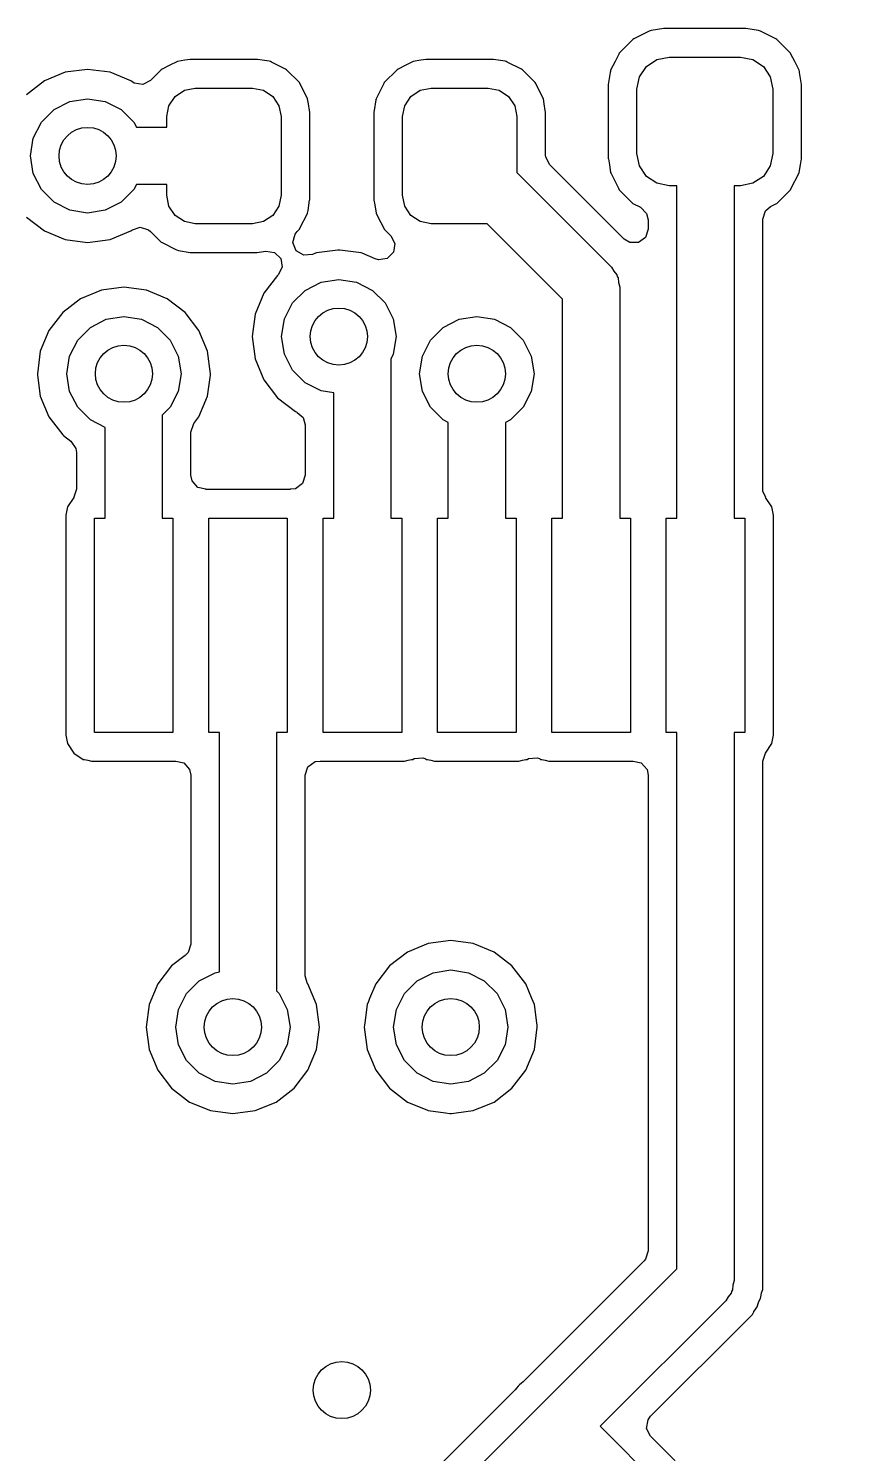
# Model space of a CAD drawing. Extents: x 3.91 to 7.47, y -4.88 to -2.92.
# Drawn here: x 5.8524 to 6.0824, y -3.505 to -3.1124 of the extents above; entities that cross this region are included whole.
import ezdxf

# ---------------------------------------------------------------- set-up
doc = ezdxf.new("R2010")
doc.units = 0
doc.header["$MEASUREMENT"] = 0
doc.layers.add('BLACK', color=7, linetype='CONTINUOUS')

msp = doc.modelspace()

# ---------------------------------------------------------------- linework, layer by layer
at = {"layer": 'BLACK', "linetype": 'CONTINUOUS'}
for p, q in [((6.02332, -3.11318), (6.01914, -3.11531)), ((6.02359, -3.11304), (6.02332, -3.11318)), ((6.02332, -3.11318), (6.02332, -3.11318)), ((6.02389, -3.11299), (6.02359, -3.11304)), ((6.02736, -3.11244), (6.02389, -3.11299)), ((6.02389, -3.11299), (6.02389, -3.11299)), ((6.02751, -3.11242), (6.02736, -3.11244)), ((6.02736, -3.11244), (6.02736, -3.11244)), ((6.04984, -3.11242), (6.02751, -3.11242)), ((6.04999, -3.11244), (6.04984, -3.11242)), ((6.05346, -3.11299), (6.04999, -3.11244)), ((6.04999, -3.11244), (6.04999, -3.11244)), ((6.05376, -3.11304), (6.05346, -3.11299)), ((6.05346, -3.11299), (6.05346, -3.11299)), ((6.05403, -3.11318), (6.05376, -3.11304)), ((6.05821, -3.11531), (6.05403, -3.11318)), ((6.05403, -3.11318), (6.05403, -3.11318)), ((6.01886, -3.11545), (6.01511, -3.1192)), ((6.01914, -3.11531), (6.01886, -3.11545)), ((6.01914, -3.11531), (6.01914, -3.11531)), ((6.05849, -3.11545), (6.05821, -3.11531)), ((6.05821, -3.11531), (6.05821, -3.11531)), ((6.06224, -3.1192), (6.05849, -3.11545)), ((5.89693, -3.12095), (5.89548, -3.12118)), ((5.89708, -3.12092), (5.89693, -3.12095)), ((5.89693, -3.12095), (5.89693, -3.12095)), ((5.9062, -3.12092), (5.89708, -3.12092)), ((5.91531, -3.12092), (5.9062, -3.12092)), ((5.91546, -3.12095), (5.91531, -3.12092)), ((5.9187, -3.12146), (5.91546, -3.12095)), ((5.91546, -3.12095), (5.91546, -3.12095)), ((5.96189, -3.12095), (5.96044, -3.12118)), ((5.96204, -3.12092), (5.96189, -3.12095)), ((5.96189, -3.12095), (5.96189, -3.12095)), ((5.97116, -3.12092), (5.96204, -3.12092)), ((5.98027, -3.12092), (5.97116, -3.12092)), ((5.98042, -3.12095), (5.98027, -3.12092)), ((5.98366, -3.12146), (5.98042, -3.12095)), ((5.98042, -3.12095), (5.98042, -3.12095)), ((6.01497, -3.11947), (6.01394, -3.12151)), ((6.01511, -3.1192), (6.01497, -3.11947)), ((6.01497, -3.11947), (6.01497, -3.11947)), ((6.02257, -3.12291), (6.02544, -3.12099)), ((6.02544, -3.12099), (6.02883, -3.12031)), ((6.02883, -3.12031), (6.04852, -3.12031)), ((6.04852, -3.12031), (6.05191, -3.12099)), ((6.05191, -3.12099), (6.05478, -3.12291)), ((6.06238, -3.11947), (6.06224, -3.1192)), ((6.06341, -3.12151), (6.06238, -3.11947)), ((6.06238, -3.11947), (6.06238, -3.11947)), ((5.8625, -3.12448), (5.85675, -3.12687)), ((5.86867, -3.12367), (5.8625, -3.12448)), ((5.87485, -3.12448), (5.86867, -3.12367)), ((5.8806, -3.12687), (5.87485, -3.12448)), ((5.88894, -3.12377), (5.88598, -3.12673)), ((5.88921, -3.12364), (5.88894, -3.12377)), ((5.89116, -3.12264), (5.88921, -3.12364)), ((5.88921, -3.12364), (5.88921, -3.12364)), ((5.89339, -3.12151), (5.89116, -3.12264)), ((5.89548, -3.12118), (5.89339, -3.12151)), ((5.919, -3.12151), (5.9187, -3.12146)), ((5.9187, -3.12146), (5.9187, -3.12146)), ((5.91927, -3.12165), (5.919, -3.12151)), ((5.92318, -3.12364), (5.91927, -3.12165)), ((5.91927, -3.12165), (5.91927, -3.12165)), ((5.92345, -3.12377), (5.92318, -3.12364)), ((5.92318, -3.12364), (5.92318, -3.12364)), ((5.92698, -3.12731), (5.92345, -3.12377)), ((5.9539, -3.12377), (5.95037, -3.12731)), ((5.95417, -3.12364), (5.9539, -3.12377)), ((5.95612, -3.12264), (5.95417, -3.12364)), ((5.95417, -3.12364), (5.95417, -3.12364)), ((5.95835, -3.12151), (5.95612, -3.12264)), ((5.96044, -3.12118), (5.95835, -3.12151)), ((5.98396, -3.12151), (5.98366, -3.12146)), ((5.98366, -3.12146), (5.98366, -3.12146)), ((5.98424, -3.12165), (5.98396, -3.12151)), ((5.98814, -3.12364), (5.98424, -3.12165)), ((5.98424, -3.12165), (5.98424, -3.12165)), ((5.98841, -3.12377), (5.98814, -3.12364)), ((5.98814, -3.12364), (5.98814, -3.12364)), ((5.99194, -3.12731), (5.98841, -3.12377)), ((6.0126, -3.12458), (6.01208, -3.12785)), ((6.01265, -3.12423), (6.0126, -3.12458)), ((6.0127, -3.12393), (6.01265, -3.12423)), ((6.01265, -3.12423), (6.01265, -3.12423)), ((6.01394, -3.12151), (6.0127, -3.12393)), ((6.02065, -3.12578), (6.02257, -3.12291)), ((6.05478, -3.12291), (6.0567, -3.12578)), ((6.06465, -3.12393), (6.06341, -3.12151)), ((6.0647, -3.12423), (6.06465, -3.12393)), ((6.06475, -3.12458), (6.0647, -3.12423)), ((6.0647, -3.12423), (6.0647, -3.12423)), ((6.06527, -3.12785), (6.06475, -3.12458)), ((5.85675, -3.12687), (5.85181, -3.13066)), ((5.8808, -3.12702), (5.8806, -3.12687)), ((5.88086, -3.12706), (5.8808, -3.12702)), ((5.8808, -3.12702), (5.8808, -3.12702)), ((5.88146, -3.12744), (5.88086, -3.12706)), ((5.88384, -3.12782), (5.88146, -3.12744)), ((5.88598, -3.12673), (5.88384, -3.12782)), ((5.89531, -3.12942), (5.89832, -3.12882)), ((5.89832, -3.12882), (5.91407, -3.12882)), ((5.91407, -3.12882), (5.91708, -3.12942)), ((5.92712, -3.12758), (5.92698, -3.12731)), ((5.92784, -3.12898), (5.92712, -3.12758)), ((5.92712, -3.12758), (5.92712, -3.12758)), ((5.95023, -3.12758), (5.94865, -3.13067)), ((5.95037, -3.12731), (5.95023, -3.12758)), ((5.95023, -3.12758), (5.95023, -3.12758)), ((5.96027, -3.12942), (5.96328, -3.12882)), ((5.96328, -3.12882), (5.97903, -3.12882)), ((5.97903, -3.12882), (5.98204, -3.12942)), ((5.99208, -3.12758), (5.99194, -3.12731)), ((5.9928, -3.12898), (5.99208, -3.12758)), ((5.99208, -3.12758), (5.99208, -3.12758)), ((6.01208, -3.12785), (6.01208, -3.14821)), ((6.01997, -3.12917), (6.02065, -3.12578)), ((6.0567, -3.12578), (6.05738, -3.12917)), ((6.06527, -3.14821), (6.06527, -3.12785)), ((5.85942, -3.13478), (5.86381, -3.13254)), ((5.86381, -3.13254), (5.86867, -3.13177)), ((5.86867, -3.13177), (5.87354, -3.13254)), ((5.87354, -3.13254), (5.87793, -3.13478)), ((5.89105, -3.13368), (5.89275, -3.13112)), ((5.89275, -3.13112), (5.89531, -3.12942)), ((5.91708, -3.12942), (5.91964, -3.13112)), ((5.91964, -3.13112), (5.92134, -3.13368)), ((5.92925, -3.13176), (5.92784, -3.12898)), ((5.92948, -3.13321), (5.92925, -3.13176)), ((5.94805, -3.13206), (5.94758, -3.13503)), ((5.9481, -3.13176), (5.94805, -3.13206)), ((5.94805, -3.13206), (5.94805, -3.13206)), ((5.94865, -3.13067), (5.9481, -3.13176)), ((5.95601, -3.13368), (5.95771, -3.13112)), ((5.95771, -3.13112), (5.96027, -3.12942)), ((5.98204, -3.12942), (5.9846, -3.13112)), ((5.9846, -3.13112), (5.9863, -3.13368)), ((5.99421, -3.13176), (5.9928, -3.12898)), ((5.99444, -3.13321), (5.99421, -3.13176)), ((6.01997, -3.14689), (6.01997, -3.12917)), ((6.05738, -3.12917), (6.05738, -3.14689)), ((5.85593, -3.13826), (5.85942, -3.13478)), ((5.87793, -3.13478), (5.88142, -3.13826)), ((5.89045, -3.13669), (5.89105, -3.13368)), ((5.89045, -3.13964), (5.89045, -3.13669)), ((5.92134, -3.13368), (5.92194, -3.13669)), ((5.92194, -3.13669), (5.92194, -3.15834)), ((5.92977, -3.13502), (5.92948, -3.13321)), ((5.92984, -3.13545), (5.92977, -3.13502)), ((5.92984, -3.15958), (5.92984, -3.13545)), ((5.94758, -3.13503), (5.94751, -3.13545)), ((5.94751, -3.13545), (5.94751, -3.15958)), ((5.95541, -3.13669), (5.95601, -3.13368)), ((5.95541, -3.15834), (5.95541, -3.13669)), ((5.9863, -3.13368), (5.9869, -3.13669)), ((5.9869, -3.13669), (5.9869, -3.15213)), ((5.99473, -3.13502), (5.99444, -3.13321)), ((5.9948, -3.13545), (5.99473, -3.13502)), ((5.9948, -3.1356), (5.9948, -3.13545)), ((5.9948, -3.14725), (5.9948, -3.1356)), ((5.8537, -3.14265), (5.85593, -3.13826)), ((5.88142, -3.13826), (5.88212, -3.13964)), ((5.88212, -3.13964), (5.89045, -3.13964)), ((5.85293, -3.14752), (5.8537, -3.14265)), ((5.8537, -3.15238), (5.85293, -3.14752)), ((5.99484, -3.14785), (5.9948, -3.14725)), ((5.99594, -3.15), (5.99484, -3.14785)), ((6.01208, -3.14821), (6.0121, -3.14836)), ((6.0121, -3.14836), (6.0121, -3.14836)), ((6.0121, -3.14836), (6.01236, -3.15)), ((6.02065, -3.15028), (6.01997, -3.14689)), ((6.05738, -3.14689), (6.0567, -3.15028)), ((6.06498, -3.15), (6.06525, -3.14836)), ((6.06525, -3.14836), (6.06527, -3.14821)), ((6.06525, -3.14836), (6.06525, -3.14836)), ((5.85593, -3.15677), (5.8537, -3.15238)), ((5.9869, -3.15213), (6.01291, -3.17814)), ((6.01641, -3.17047), (5.99594, -3.15)), ((6.01236, -3.15), (6.0127, -3.15213)), ((6.0127, -3.15213), (6.01284, -3.1524)), ((6.01284, -3.1524), (6.01284, -3.1524)), ((6.01284, -3.1524), (6.01489, -3.15642)), ((6.02257, -3.15315), (6.02065, -3.15028)), ((6.0567, -3.15028), (6.05478, -3.15315)), ((6.06246, -3.15642), (6.06451, -3.1524)), ((6.06451, -3.1524), (6.06465, -3.15213)), ((6.06451, -3.1524), (6.06451, -3.1524)), ((6.06465, -3.15213), (6.06498, -3.15)), ((5.88212, -3.15539), (5.88142, -3.15677)), ((5.89045, -3.15539), (5.88212, -3.15539)), ((5.89045, -3.15834), (5.89045, -3.15539)), ((6.02544, -3.15507), (6.02257, -3.15315)), ((6.02883, -3.15575), (6.02544, -3.15507)), ((6.03096, -3.15575), (6.02883, -3.15575)), ((6.03096, -3.24728), (6.03096, -3.15575)), ((6.04852, -3.15575), (6.04671, -3.15575)), ((6.04671, -3.15575), (6.04671, -3.24728)), ((6.05191, -3.15507), (6.04852, -3.15575)), ((6.05478, -3.15315), (6.05191, -3.15507)), ((5.85942, -3.16026), (5.85593, -3.15677)), ((5.86381, -3.16249), (5.85942, -3.16026)), ((5.87793, -3.16026), (5.87354, -3.16249)), ((5.88142, -3.15677), (5.87793, -3.16026)), ((5.89105, -3.16136), (5.89045, -3.15834)), ((5.92194, -3.15834), (5.92134, -3.16136)), ((5.92937, -3.16256), (5.92981, -3.15974)), ((5.92981, -3.15974), (5.92984, -3.15958)), ((5.92981, -3.15974), (5.92981, -3.15974)), ((5.94751, -3.15958), (5.94754, -3.15974)), ((5.94754, -3.15974), (5.94754, -3.15974)), ((5.94754, -3.15974), (5.94774, -3.161)), ((5.95601, -3.16136), (5.95541, -3.15834)), ((6.01489, -3.15642), (6.01511, -3.15686)), ((6.01511, -3.15686), (6.01886, -3.16061)), ((6.05849, -3.16061), (6.06224, -3.15686)), ((6.06224, -3.15686), (6.06246, -3.15642)), ((5.86867, -3.16326), (5.86381, -3.16249)), ((5.87354, -3.16249), (5.86867, -3.16326)), ((5.89275, -3.16391), (5.89105, -3.16136)), ((5.89531, -3.16562), (5.89275, -3.16391)), ((5.91964, -3.16391), (5.91708, -3.16562)), ((5.92134, -3.16136), (5.91964, -3.16391)), ((5.92722, -3.16726), (5.92911, -3.16355)), ((5.92911, -3.16355), (5.92925, -3.16328)), ((5.92911, -3.16355), (5.92911, -3.16355)), ((5.92925, -3.16328), (5.92937, -3.16256)), ((5.94774, -3.161), (5.9481, -3.16328)), ((5.9481, -3.16328), (5.94871, -3.16448)), ((5.95771, -3.16391), (5.95601, -3.16136)), ((5.96027, -3.16562), (5.95771, -3.16391)), ((6.01886, -3.16061), (6.02094, -3.16166)), ((6.02094, -3.16166), (6.02264, -3.16337)), ((6.02264, -3.16337), (6.02306, -3.16514)), ((6.0546, -3.16498), (6.05534, -3.16269)), ((6.05534, -3.16269), (6.05673, -3.1615)), ((6.05673, -3.1615), (6.05821, -3.16075)), ((6.05821, -3.16075), (6.05849, -3.16061)), ((6.05821, -3.16075), (6.05821, -3.16075)), ((5.85181, -3.16438), (5.85675, -3.16817)), ((5.8806, -3.16817), (5.8808, -3.16801)), ((5.8808, -3.16801), (5.88086, -3.16797)), ((5.8808, -3.16801), (5.8808, -3.16801)), ((5.88086, -3.16797), (5.8809, -3.16795)), ((5.8809, -3.16795), (5.88102, -3.16788)), ((5.88102, -3.16788), (5.88103, -3.16791)), ((5.88103, -3.16791), (5.88313, -3.16717)), ((5.88313, -3.16717), (5.88544, -3.16785)), ((5.88544, -3.16785), (5.88598, -3.16831)), ((5.89832, -3.16622), (5.89531, -3.16562)), ((5.91407, -3.16622), (5.89832, -3.16622)), ((5.91708, -3.16562), (5.91407, -3.16622)), ((5.92635, -3.16836), (5.92698, -3.16773)), ((5.92698, -3.16773), (5.92722, -3.16726)), ((5.94871, -3.16448), (5.95013, -3.16726)), ((5.95013, -3.16726), (5.95037, -3.16773)), ((5.95037, -3.16773), (5.95215, -3.16951)), ((5.96328, -3.16622), (5.96027, -3.16562)), ((5.97872, -3.16622), (5.96328, -3.16622)), ((5.99946, -3.18696), (5.97872, -3.16622)), ((6.02306, -3.16772), (6.02232, -3.17001)), ((6.02306, -3.16514), (6.02306, -3.16772)), ((6.0546, -3.23933), (6.0546, -3.16498)), ((5.85675, -3.16817), (5.8625, -3.17055)), ((5.8625, -3.17055), (5.86867, -3.17136)), ((5.86867, -3.17136), (5.87485, -3.17055)), ((5.87485, -3.17055), (5.8806, -3.16817)), ((5.88598, -3.16831), (5.88894, -3.17126)), ((5.88894, -3.17126), (5.88921, -3.1714)), ((5.88921, -3.1714), (5.88921, -3.1714)), ((5.88921, -3.1714), (5.893, -3.17333)), ((5.92522, -3.17142), (5.92579, -3.16908)), ((5.92615, -3.17364), (5.92522, -3.17142)), ((5.92579, -3.16908), (5.92635, -3.16836)), ((5.95215, -3.16951), (5.95324, -3.17166)), ((5.95324, -3.17166), (5.95287, -3.17404)), ((6.01796, -3.17142), (6.01641, -3.17047)), ((6.02037, -3.17142), (6.01796, -3.17142)), ((6.02232, -3.17001), (6.02037, -3.17142)), ((5.893, -3.17333), (5.89339, -3.17353)), ((5.89339, -3.17353), (5.89369, -3.17357)), ((5.89369, -3.17357), (5.89369, -3.17357)), ((5.89369, -3.17357), (5.89693, -3.17409)), ((5.89693, -3.17409), (5.89693, -3.17409)), ((5.89693, -3.17409), (5.89708, -3.17411)), ((5.89708, -3.17411), (5.90619, -3.17411)), ((5.90619, -3.17411), (5.91531, -3.17411)), ((5.91531, -3.17411), (5.91592, -3.17401)), ((5.91592, -3.17401), (5.91779, -3.17372)), ((5.91779, -3.17372), (5.92017, -3.17409)), ((5.92017, -3.17409), (5.92187, -3.1758)), ((5.92187, -3.1758), (5.92225, -3.17818)), ((5.9282, -3.1749), (5.92615, -3.17364)), ((5.9306, -3.17471), (5.9282, -3.1749)), ((5.93145, -3.17436), (5.9306, -3.17471)), ((5.93169, -3.17426), (5.93145, -3.17436)), ((5.93685, -3.17358), (5.93169, -3.17426)), ((5.93761, -3.17349), (5.93685, -3.17358)), ((5.93786, -3.17345), (5.93761, -3.17349)), ((5.93811, -3.17349), (5.93786, -3.17345)), ((5.93887, -3.17358), (5.93811, -3.17349)), ((5.94403, -3.17426), (5.93887, -3.17358)), ((5.94427, -3.17436), (5.94403, -3.17426)), ((5.9479, -3.17587), (5.94427, -3.17436)), ((5.94878, -3.17612), (5.9479, -3.17587)), ((5.95116, -3.17574), (5.94878, -3.17612)), ((5.95287, -3.17404), (5.95116, -3.17574)), ((5.92225, -3.17818), (5.92117, -3.18031)), ((6.01291, -3.17814), (6.01361, -3.17925)), ((6.01361, -3.17925), (6.01443, -3.18028)), ((5.87867, -3.18367), (5.8725, -3.18448)), ((5.88485, -3.18448), (5.87867, -3.18367)), ((5.921, -3.18044), (5.91721, -3.18537)), ((5.92117, -3.18031), (5.921, -3.18044)), ((5.9286, -3.18456), (5.93299, -3.18232)), ((5.93299, -3.18232), (5.93786, -3.18155)), ((5.93786, -3.18155), (5.94273, -3.18232)), ((5.94273, -3.18232), (5.94712, -3.18456)), ((6.01443, -3.18028), (6.01453, -3.18072)), ((6.01453, -3.18072), (6.01477, -3.18111)), ((6.01477, -3.18111), (6.01492, -3.18242)), ((6.01492, -3.18242), (6.01521, -3.1837)), ((6.01521, -3.1837), (6.01521, -3.24728)), ((5.86675, -3.18687), (5.86181, -3.19066)), ((5.8725, -3.18448), (5.86675, -3.18687)), ((5.8906, -3.18687), (5.88485, -3.18448)), ((5.89554, -3.19066), (5.8906, -3.18687)), ((5.91721, -3.18537), (5.91483, -3.19113)), ((5.92512, -3.18804), (5.9286, -3.18456)), ((5.94712, -3.18456), (5.9506, -3.18804)), ((5.99946, -3.24728), (5.99946, -3.18696)), ((5.86181, -3.19066), (5.85802, -3.19559)), ((5.89933, -3.19559), (5.89554, -3.19066)), ((5.91483, -3.19113), (5.91401, -3.1973)), ((5.92288, -3.19243), (5.92512, -3.18804)), ((5.9506, -3.18804), (5.95284, -3.19243)), ((5.85802, -3.19559), (5.85564, -3.20135)), ((5.86593, -3.19826), (5.86942, -3.19478)), ((5.86942, -3.19478), (5.87381, -3.19254)), ((5.87381, -3.19254), (5.87867, -3.19177)), ((5.87867, -3.19177), (5.88354, -3.19254)), ((5.88354, -3.19254), (5.88793, -3.19478)), ((5.88793, -3.19478), (5.89142, -3.19826)), ((5.90171, -3.20135), (5.89933, -3.19559)), ((5.92211, -3.1973), (5.92288, -3.19243)), ((5.95284, -3.19243), (5.95361, -3.1973)), ((5.96312, -3.19826), (5.9666, -3.19478)), ((5.9666, -3.19478), (5.97099, -3.19254)), ((5.97099, -3.19254), (5.97586, -3.19177)), ((5.97586, -3.19177), (5.98073, -3.19254)), ((5.98073, -3.19254), (5.98512, -3.19478)), ((5.98512, -3.19478), (5.9886, -3.19826)), ((5.8637, -3.20265), (5.86593, -3.19826)), ((5.89142, -3.19826), (5.89365, -3.20265)), ((5.91401, -3.1973), (5.91483, -3.20347)), ((5.92288, -3.20216), (5.92211, -3.1973)), ((5.95361, -3.1973), (5.95284, -3.20216)), ((5.96088, -3.20265), (5.96312, -3.19826)), ((5.9886, -3.19826), (5.99084, -3.20265)), ((5.85564, -3.20135), (5.85483, -3.20752)), ((5.86293, -3.20752), (5.8637, -3.20265)), ((5.89365, -3.20265), (5.89442, -3.20752)), ((5.90252, -3.20752), (5.90171, -3.20135)), ((5.91483, -3.20347), (5.91721, -3.20922)), ((5.92512, -3.20655), (5.92288, -3.20216)), ((5.95284, -3.20216), (5.95215, -3.2035)), ((5.96011, -3.20752), (5.96088, -3.20265)), ((5.99084, -3.20265), (5.99161, -3.20752)), ((5.9286, -3.21004), (5.92512, -3.20655)), ((5.95215, -3.2035), (5.95222, -3.20378)), ((5.95222, -3.20378), (5.95222, -3.24728)), ((5.85483, -3.20752), (5.85486, -3.20777)), ((5.85486, -3.20777), (5.85488, -3.20789)), ((5.85488, -3.20789), (5.85564, -3.21369)), ((5.8637, -3.21238), (5.86293, -3.20752)), ((5.89442, -3.20752), (5.89365, -3.21238)), ((5.90171, -3.21369), (5.90247, -3.20789)), ((5.90247, -3.20789), (5.90249, -3.20777)), ((5.90249, -3.20777), (5.90252, -3.20752)), ((5.91721, -3.20922), (5.921, -3.21416)), ((5.93299, -3.21227), (5.9286, -3.21004)), ((5.96088, -3.21238), (5.96011, -3.20752)), ((5.99161, -3.20752), (5.99084, -3.21238)), ((5.85564, -3.21369), (5.85802, -3.21944)), ((5.86593, -3.21677), (5.8637, -3.21238)), ((5.89365, -3.21238), (5.89142, -3.21677)), ((5.89933, -3.21944), (5.90171, -3.21369)), ((5.921, -3.21416), (5.92594, -3.21795)), ((5.93647, -3.21283), (5.93299, -3.21227)), ((5.93647, -3.24728), (5.93647, -3.21283)), ((5.96312, -3.21677), (5.96088, -3.21238)), ((5.99084, -3.21238), (5.9886, -3.21677)), ((5.86942, -3.22026), (5.86593, -3.21677)), ((5.89142, -3.21677), (5.88923, -3.21896)), ((5.88923, -3.21896), (5.88923, -3.24728)), ((5.92594, -3.21795), (5.92617, -3.21805)), ((5.92617, -3.21805), (5.92639, -3.21817)), ((5.92639, -3.21817), (5.92637, -3.21822)), ((5.92637, -3.21822), (5.928, -3.21961)), ((5.9666, -3.22026), (5.96312, -3.21677)), ((5.9886, -3.21677), (5.98512, -3.22026)), ((5.85802, -3.21944), (5.86181, -3.22438)), ((5.87348, -3.22233), (5.86942, -3.22026)), ((5.87348, -3.24728), (5.87348, -3.22233)), ((5.89712, -3.22364), (5.89793, -3.22127)), ((5.89793, -3.22127), (5.89933, -3.21944)), ((5.928, -3.21961), (5.92858, -3.22165)), ((5.92858, -3.22165), (5.92858, -3.23551)), ((5.96799, -3.22096), (5.9666, -3.22026)), ((5.96799, -3.24728), (5.96799, -3.22096)), ((5.98512, -3.22026), (5.98373, -3.22096)), ((5.98373, -3.22096), (5.98373, -3.24728)), ((5.86181, -3.22438), (5.86202, -3.22453)), ((5.86202, -3.22453), (5.86406, -3.2261)), ((5.86406, -3.2261), (5.86542, -3.22809)), ((5.89712, -3.23551), (5.89712, -3.22364)), ((5.86542, -3.22809), (5.86558, -3.22919)), ((5.86558, -3.22919), (5.86558, -3.23933)), ((5.89745, -3.23707), (5.89712, -3.23551)), ((5.89905, -3.23887), (5.89745, -3.23707)), ((5.92783, -3.2378), (5.92588, -3.23922)), ((5.92858, -3.23551), (5.92783, -3.2378)), ((5.86483, -3.24159), (5.86309, -3.2442)), ((5.86485, -3.24158), (5.86483, -3.24159)), ((5.86558, -3.23933), (5.86485, -3.24158)), ((5.90124, -3.23936), (5.89905, -3.23887)), ((5.90124, -3.23939), (5.90124, -3.23936)), ((5.92445, -3.23939), (5.90124, -3.23939)), ((5.92588, -3.23922), (5.92445, -3.23937)), ((5.92445, -3.23937), (5.92445, -3.23939)), ((6.05465, -3.23994), (6.0546, -3.23933)), ((6.05545, -3.24152), (6.05465, -3.23994)), ((6.05535, -3.24159), (6.05545, -3.24152)), ((6.05709, -3.2442), (6.05535, -3.24159)), ((5.86309, -3.2442), (5.86263, -3.2465)), ((5.86263, -3.2465), (5.86263, -3.30711)), ((6.05755, -3.2465), (6.05709, -3.2442)), ((6.05755, -3.30711), (6.05755, -3.2465)), ((5.87053, -3.30634), (5.87053, -3.24728)), ((5.87053, -3.24728), (5.87348, -3.24728)), ((5.88923, -3.24728), (5.89218, -3.24728)), ((5.89218, -3.24728), (5.89218, -3.30634)), ((5.90202, -3.30634), (5.90202, -3.24728)), ((5.90202, -3.24728), (5.92367, -3.24728)), ((5.92367, -3.24728), (5.92367, -3.30634)), ((5.93352, -3.30634), (5.93352, -3.24728)), ((5.93352, -3.24728), (5.93647, -3.24728)), ((5.95222, -3.24728), (5.95517, -3.24728)), ((5.95517, -3.24728), (5.95517, -3.30634)), ((5.96501, -3.30634), (5.96501, -3.24728)), ((5.96501, -3.24728), (5.96799, -3.24728)), ((5.98373, -3.24728), (5.98667, -3.24728)), ((5.98667, -3.24728), (5.98667, -3.30634)), ((5.99651, -3.30634), (5.99651, -3.24728)), ((5.99651, -3.24728), (5.99946, -3.24728)), ((6.01521, -3.24728), (6.01816, -3.24728)), ((6.01816, -3.24728), (6.01816, -3.30634)), ((6.02801, -3.30634), (6.02801, -3.24728)), ((6.02801, -3.24728), (6.03096, -3.24728)), ((6.04671, -3.24728), (6.04966, -3.24728)), ((6.04966, -3.24728), (6.04966, -3.30634)), ((5.86263, -3.30711), (5.86272, -3.30758)), ((5.86272, -3.30758), (5.86299, -3.3089)), ((5.86299, -3.3089), (5.86309, -3.30942)), ((5.86309, -3.30942), (5.86483, -3.31203)), ((5.89218, -3.30634), (5.87053, -3.30634)), ((5.90497, -3.30634), (5.90202, -3.30634)), ((5.90497, -3.37235), (5.90497, -3.30634)), ((5.92367, -3.30634), (5.92072, -3.30634)), ((5.92072, -3.30634), (5.92072, -3.37757)), ((5.95517, -3.30634), (5.93352, -3.30634)), ((5.98667, -3.30634), (5.96501, -3.30634)), ((6.01816, -3.30634), (5.99651, -3.30634)), ((6.03096, -3.30634), (6.02801, -3.30634)), ((6.03096, -3.4541), (6.03096, -3.30634)), ((6.04966, -3.30634), (6.04671, -3.30634)), ((6.04671, -3.30634), (6.04671, -3.45737)), ((6.05535, -3.31203), (6.05709, -3.30942)), ((6.05709, -3.30942), (6.0572, -3.3089)), ((6.0572, -3.3089), (6.05746, -3.30758)), ((6.05746, -3.30758), (6.05755, -3.30711)), ((5.86483, -3.31203), (5.86745, -3.31377)), ((5.9586, -3.31355), (5.961, -3.31336)), ((5.961, -3.31336), (5.96158, -3.31355)), ((5.9901, -3.31355), (5.9925, -3.31336)), ((5.9925, -3.31336), (5.99308, -3.31355)), ((6.0546, -3.31429), (6.05533, -3.31204)), ((6.05533, -3.31204), (6.05535, -3.31203)), ((5.86745, -3.31377), (5.86782, -3.31385)), ((5.86782, -3.31385), (5.86782, -3.31385)), ((5.86782, -3.31385), (5.86871, -3.31402)), ((5.86871, -3.31402), (5.86975, -3.31423)), ((5.86975, -3.31423), (5.89296, -3.31423)), ((5.89296, -3.31423), (5.89296, -3.31426)), ((5.89296, -3.31426), (5.89515, -3.31474)), ((5.89515, -3.31474), (5.89675, -3.31654)), ((5.89675, -3.31654), (5.89708, -3.3181)), ((5.92862, -3.3181), (5.92936, -3.31581)), ((5.92936, -3.31581), (5.93131, -3.3144)), ((5.93131, -3.3144), (5.93274, -3.31424)), ((5.93274, -3.31424), (5.93274, -3.31423)), ((5.93274, -3.31423), (5.95595, -3.31423)), ((5.95595, -3.31423), (5.95699, -3.31402)), ((5.95699, -3.31402), (5.95787, -3.31385)), ((5.95787, -3.31385), (5.95825, -3.31377)), ((5.95787, -3.31385), (5.95787, -3.31385)), ((5.95825, -3.31377), (5.95857, -3.31356)), ((5.95857, -3.31356), (5.9586, -3.31355)), ((5.96158, -3.31355), (5.96161, -3.31356)), ((5.96161, -3.31356), (5.96193, -3.31377)), ((5.96193, -3.31377), (5.96231, -3.31385)), ((5.96231, -3.31385), (5.96231, -3.31385)), ((5.96231, -3.31385), (5.9632, -3.31402)), ((5.9632, -3.31402), (5.96424, -3.31423)), ((5.96424, -3.31423), (5.98744, -3.31423)), ((5.98744, -3.31423), (5.98848, -3.31402)), ((5.98848, -3.31402), (5.98937, -3.31385)), ((5.98937, -3.31385), (5.98975, -3.31377)), ((5.98937, -3.31385), (5.98937, -3.31385)), ((5.98975, -3.31377), (5.99007, -3.31356)), ((5.99007, -3.31356), (5.9901, -3.31355)), ((5.99308, -3.31355), (5.99311, -3.31356)), ((5.99311, -3.31356), (5.99343, -3.31377)), ((5.99343, -3.31377), (5.99381, -3.31385)), ((5.99381, -3.31385), (5.99381, -3.31385)), ((5.99381, -3.31385), (5.99469, -3.31402)), ((5.99469, -3.31402), (5.99573, -3.31423)), ((5.99573, -3.31423), (6.01894, -3.31423)), ((6.01894, -3.31423), (6.01894, -3.31426)), ((6.01894, -3.31426), (6.02114, -3.31474)), ((6.02114, -3.31474), (6.02274, -3.31654)), ((6.02274, -3.31654), (6.02306, -3.3181)), ((6.0546, -3.45986), (6.0546, -3.31429)), ((5.89708, -3.3181), (5.89708, -3.36469)), ((5.92862, -3.37339), (5.92862, -3.3181)), ((6.02306, -3.3181), (6.02306, -3.44921)), ((5.96867, -3.36367), (5.9625, -3.36448)), ((5.97485, -3.36448), (5.96867, -3.36367)), ((5.89556, -3.36778), (5.89181, -3.37066)), ((5.89634, -3.36698), (5.89556, -3.36778)), ((5.89708, -3.36469), (5.89634, -3.36698)), ((5.95675, -3.36687), (5.95181, -3.37066)), ((5.9625, -3.36448), (5.95675, -3.36687)), ((5.9806, -3.36687), (5.97485, -3.36448)), ((5.98554, -3.37066), (5.9806, -3.36687)), ((5.89181, -3.37066), (5.88802, -3.37559)), ((5.95181, -3.37066), (5.94802, -3.37559)), ((5.96381, -3.37254), (5.96867, -3.37177)), ((5.96867, -3.37177), (5.97354, -3.37254)), ((5.98933, -3.37559), (5.98554, -3.37066)), ((5.88802, -3.37559), (5.88564, -3.38135)), ((5.89593, -3.37826), (5.89942, -3.37478)), ((5.89942, -3.37478), (5.90381, -3.37254)), ((5.90381, -3.37254), (5.90497, -3.37235)), ((5.92914, -3.37534), (5.92862, -3.37339)), ((5.92917, -3.37539), (5.92914, -3.37534)), ((5.92933, -3.37559), (5.92917, -3.37539)), ((5.93171, -3.38135), (5.92933, -3.37559)), ((5.94802, -3.37559), (5.94634, -3.37967)), ((5.95593, -3.37826), (5.95942, -3.37478)), ((5.95942, -3.37478), (5.96381, -3.37254)), ((5.97354, -3.37254), (5.97793, -3.37478)), ((5.97793, -3.37478), (5.98142, -3.37826)), ((5.99101, -3.37967), (5.98933, -3.37559)), ((5.8937, -3.38265), (5.89593, -3.37826)), ((5.92072, -3.37757), (5.92142, -3.37826)), ((5.92142, -3.37826), (5.92365, -3.38265)), ((5.94634, -3.37967), (5.94601, -3.38045)), ((5.9537, -3.38265), (5.95593, -3.37826)), ((5.98142, -3.37826), (5.98365, -3.38265)), ((5.99134, -3.38045), (5.99101, -3.37967)), ((5.88564, -3.38135), (5.88483, -3.38752)), ((5.89293, -3.38752), (5.8937, -3.38265)), ((5.92365, -3.38265), (5.92442, -3.38752)), ((5.93252, -3.38752), (5.93171, -3.38135)), ((5.94564, -3.38135), (5.94499, -3.38632)), ((5.94601, -3.38045), (5.94564, -3.38135)), ((5.95293, -3.38752), (5.9537, -3.38265)), ((5.98365, -3.38265), (5.98442, -3.38752)), ((5.99171, -3.38135), (5.99134, -3.38045)), ((5.99236, -3.38632), (5.99171, -3.38135)), ((5.88483, -3.38752), (5.88564, -3.39369)), ((5.8937, -3.39238), (5.89293, -3.38752)), ((5.92442, -3.38752), (5.92365, -3.39238)), ((5.93171, -3.39369), (5.93252, -3.38752)), ((5.93252, -3.38752), (5.93252, -3.38752)), ((5.94489, -3.38703), (5.94483, -3.38752)), ((5.94483, -3.38752), (5.94564, -3.39369)), ((5.94499, -3.38632), (5.94489, -3.38703)), ((5.9537, -3.39238), (5.95293, -3.38752)), ((5.98442, -3.38752), (5.98365, -3.39238)), ((5.99171, -3.39369), (5.99252, -3.38752)), ((5.99246, -3.38703), (5.99236, -3.38632)), ((5.99252, -3.38752), (5.99246, -3.38703)), ((5.88564, -3.39369), (5.88802, -3.39944)), ((5.89593, -3.39677), (5.8937, -3.39238)), ((5.92365, -3.39238), (5.92142, -3.39677)), ((5.92933, -3.39944), (5.93171, -3.39369)), ((5.94564, -3.39369), (5.94802, -3.39944)), ((5.95593, -3.39677), (5.9537, -3.39238)), ((5.98365, -3.39238), (5.98142, -3.39677)), ((5.98933, -3.39944), (5.99171, -3.39369)), ((5.88802, -3.39944), (5.89181, -3.40438)), ((5.89942, -3.40026), (5.89593, -3.39677)), ((5.92142, -3.39677), (5.91793, -3.40026)), ((5.92554, -3.40438), (5.92933, -3.39944)), ((5.94802, -3.39944), (5.95181, -3.40438)), ((5.95942, -3.40026), (5.95593, -3.39677)), ((5.98142, -3.39677), (5.97793, -3.40026)), ((5.98554, -3.40438), (5.98933, -3.39944)), ((5.90381, -3.40249), (5.89942, -3.40026)), ((5.90867, -3.40326), (5.90381, -3.40249)), ((5.91354, -3.40249), (5.90867, -3.40326)), ((5.91793, -3.40026), (5.91354, -3.40249)), ((5.96381, -3.40249), (5.95942, -3.40026)), ((5.96867, -3.40327), (5.96381, -3.40249)), ((5.97354, -3.40249), (5.96867, -3.40327)), ((5.97793, -3.40026), (5.97354, -3.40249)), ((5.89181, -3.40438), (5.89675, -3.40817)), ((5.9206, -3.40817), (5.92554, -3.40438)), ((5.95181, -3.40438), (5.95675, -3.40817)), ((5.9806, -3.40817), (5.98554, -3.40438)), ((5.89675, -3.40817), (5.9025, -3.41055)), ((5.9025, -3.41055), (5.90867, -3.41136)), ((5.90867, -3.41136), (5.91485, -3.41055)), ((5.91485, -3.41055), (5.9206, -3.40817)), ((5.95675, -3.40817), (5.96068, -3.4098)), ((5.96068, -3.4098), (5.96227, -3.41045)), ((5.96227, -3.41045), (5.9625, -3.41055)), ((5.9625, -3.41055), (5.96721, -3.41117)), ((5.96721, -3.41117), (5.96842, -3.41133)), ((5.96842, -3.41133), (5.96867, -3.41136)), ((5.96867, -3.41136), (5.96893, -3.41133)), ((5.96893, -3.41133), (5.97014, -3.41117)), ((5.97014, -3.41117), (5.97485, -3.41055)), ((5.97485, -3.41055), (5.97508, -3.41045)), ((5.97508, -3.41045), (5.97667, -3.4098)), ((5.97667, -3.4098), (5.9806, -3.40817)), ((6.02306, -3.44921), (6.02232, -3.4515)), ((6.02192, -3.45197), (5.98862, -3.48527)), ((5.99312, -3.49194), (6.03096, -3.4541)), ((6.02232, -3.4515), (6.02192, -3.45197)), ((6.04641, -3.45865), (6.04626, -3.45996)), ((6.04671, -3.45737), (6.04641, -3.45865)), ((6.0451, -3.46181), (6.0444, -3.46293)), ((6.04592, -3.46079), (6.0451, -3.46181)), ((6.04602, -3.46035), (6.04592, -3.46079)), ((6.04626, -3.45996), (6.04602, -3.46035)), ((6.05358, -3.46314), (6.05402, -3.46229)), ((6.05402, -3.46229), (6.05416, -3.46135)), ((6.05416, -3.46135), (6.05431, -3.46076)), ((6.05431, -3.46076), (6.0546, -3.45986)), ((6.0444, -3.46293), (6.00981, -3.49752)), ((6.05175, -3.46674), (6.05213, -3.46598)), ((6.05213, -3.46598), (6.05218, -3.4659)), ((6.05218, -3.4659), (6.0525, -3.46538)), ((6.0525, -3.46538), (6.05306, -3.46461)), ((6.05306, -3.46461), (6.05315, -3.46432)), ((6.05315, -3.46432), (6.05335, -3.4637)), ((6.05315, -3.46432), (6.05315, -3.46432)), ((6.05335, -3.4637), (6.05358, -3.46314)), ((6.02373, -3.49476), (6.05086, -3.46763)), ((6.05086, -3.46763), (6.05175, -3.46674)), ((6.05086, -3.46763), (6.05086, -3.46763)), ((5.98763, -3.48605), (5.98739, -3.48623)), ((5.98815, -3.48567), (5.98763, -3.48605)), ((5.98763, -3.48605), (5.98763, -3.48605)), ((5.98862, -3.48527), (5.98815, -3.48567)), ((5.98643, -3.48746), (5.95809, -3.5158)), ((5.98683, -3.487), (5.98643, -3.48746)), ((5.98721, -3.48648), (5.98683, -3.487)), ((5.98739, -3.48623), (5.98721, -3.48648)), ((5.98721, -3.48648), (5.98721, -3.48648)), ((5.96022, -3.52484), (5.99312, -3.49194)), ((5.99312, -3.49194), (5.99312, -3.49194)), ((6.00981, -3.49752), (6.07591, -3.56361)), ((6.02264, -3.49813), (6.02301, -3.49575)), ((6.02301, -3.49575), (6.02373, -3.49476)), ((6.02373, -3.50027), (6.02264, -3.49813)), ((6.08236, -3.5589), (6.02373, -3.50027))]:
    msp.add_line(p, q, dxfattribs=at)
at = {"layer": 'BLACK'}
for centre in [(5.86867, -3.14752), (5.93786, -3.1973), (5.87867, -3.20752), (5.97586, -3.20752), (5.90867, -3.38752), (5.96867, -3.38752), (5.93867, -3.48752)]:
    msp.add_circle(centre, 0.00787, dxfattribs=at)

doc.saveas('drawing.dxf')
